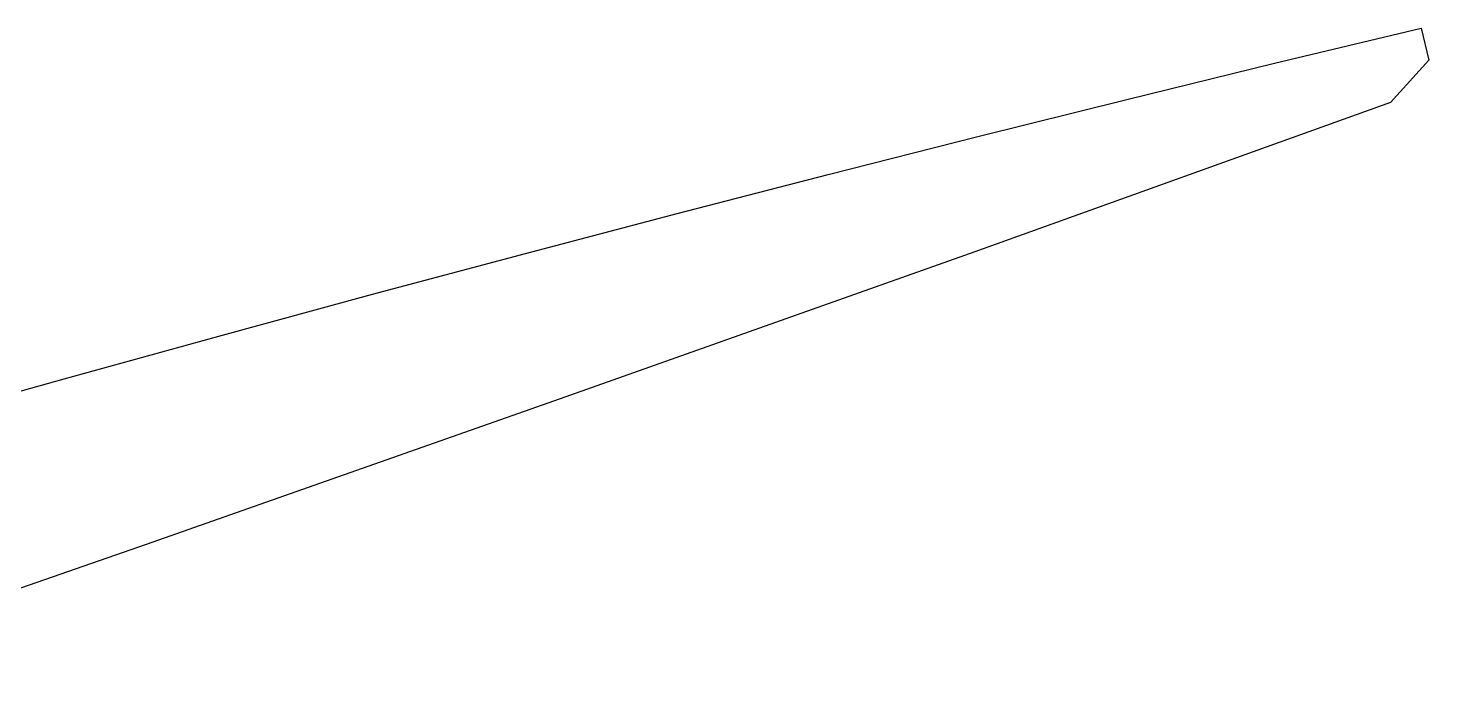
# Model space of a CAD drawing. Header units: metres. Extents: x 244.4 to 340.3, y -4.1 to 64.3.
# Drawn here: x 246.6752 to 246.7569, y 8.0532 to 8.0917 of the extents above; entities that cross this region are included whole.
import ezdxf

# ---------------------------------------------------------------- set-up
doc = ezdxf.new("R2010")
doc.units = ezdxf.units.M
doc.layers.add('Edges', color=7, linetype='Continuous')

# ---------------------------------------------------------------- blocks, each defined once
blk = doc.blocks.new('Novo+Sobrado2m fr')
for p, q in [((-8.840305, -1.12765), (-8.831749, -1.125597)), ((-8.831749, -1.125597), (-8.831294, -1.127466)), ((-8.848925, -1.12976), (-8.840305, -1.12765)), ((-8.833542, -1.129949), (-8.831294, -1.127466)), ((-8.833542, -1.129949), (-8.857782, -1.138652)), ((-8.857607, -1.131925), (-8.848925, -1.12976)), ((-8.866349, -1.134146), (-8.857607, -1.131925)), ((-8.87515, -1.136422), (-8.866349, -1.134146)), ((-8.884008, -1.138753), (-8.87515, -1.136422)), ((-8.892922, -1.141138), (-8.884008, -1.138753)), ((-8.857782, -1.138652), (-8.881977, -1.147249)), ((-8.90189, -1.143577), (-8.892922, -1.141138)), ((-8.91091, -1.14607), (-8.90189, -1.143577)), ((-8.919981, -1.148615), (-8.91091, -1.14607)), ((-8.881977, -1.147249), (-8.906125, -1.155739)), ((-8.906125, -1.155739), (-8.930219, -1.164119))]:
    blk.add_line(p, q)

msp = doc.modelspace()

# ---------------------------------------------------------------- block references
at = {"layer": 'Edges'}
msp.add_blockref('Novo+Sobrado2m fr', (255.5882, 9.217272), dxfattribs=at)

doc.saveas('drawing.dxf')
